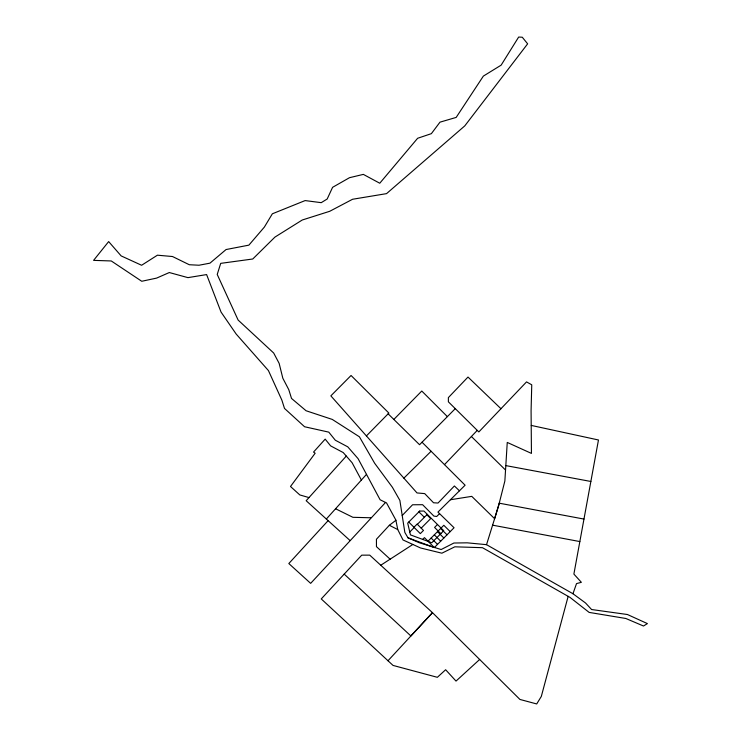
<?xml version="1.0" encoding="UTF-8"?>
<svg xmlns="http://www.w3.org/2000/svg" width="741" height="741" viewBox="0 0 741 741"><rect width="100%" height="100%" fill="white"/><g stroke="black" fill="none" stroke-linecap="round" stroke-linejoin="round"><path stroke-width="1.11" d="M568.152 596.348L541.31 696.447L536.706 703.95L519.932 699.448L432.475 612.65L369.74 555.139L361.728 555.157L321.251 598.932L393.036 665.418L437.366 677.311L445.637 669.734L456.021 681.09L479.649 659.471M486.531 544.672L467.21 542.829L453.918 543.014L441.145 549.535L419.147 542.69L407.985 537.809L404.836 532.418L399.871 500.407L392.397 487.282L374.64 463.236L359.404 436.801L332.255 419.415L306.079 410.755L291.519 398.436L288.777 389.655L282.83 378.243L279.144 363.359L273.67 353.003L238.12 320.056L217.224 274.448L220.707 263.361L252.764 258.998L274.93 237.101L302.263 220.003L329.717 211.296L352.568 199.264L386.552 193.633L464.783 125.877L527.638 43.839L522.285 37.235L518.663 37.05L501.148 65.143L483.364 76.101L456.178 117.411L439.978 122.163L431.364 133.658L417.637 138.271L379.762 183.231L363.331 174.385L349.493 177.701L332.589 187.325L327.179 199.014L321.224 202.664L305.125 200.579L272.355 213.797L264.352 227.107L248.883 245.141L226.07 249.541L209.953 263.166L199.005 265.232L189.298 264.732L172.505 256.525L157.416 255.191L141.605 265.269L121.144 255.904L108.658 241.585L93.588 260.369L111.27 260.962L141.753 281.274L156.601 278.107L169.309 272.54L187.936 277.634L206.609 274.578L221.059 312.1L236.166 334.043L268.437 370.583L281.876 400.159L284.498 408.43L304.56 426.742L328.782 432.142L335.293 440.21L347.77 446.842L358.079 458.651L380.114 499.767L386.533 502.926L395.879 520.08L397.741 529.556L403.011 539.957L420.545 547.97L441.886 553.194L454.826 546.812L482.474 547.692L570.042 597.422L589.151 612.409L625.821 618.476L643.494 626.015L647.412 623.598L627.451 614.521L591.596 609.528L585.52 602.97L572.96 593.736L486.531 544.672L498.406 506.473L504.862 481.011L507.252 442.433L531.445 453.409L531.084 410.755L531.751 384.801L526.527 381.902L478.843 431.938L448.388 401.826L448.37 397.611L467.997 377.058L500.972 408.726M572.96 593.736L576.517 583.593L581.37 582.324L573.886 574.08L598.469 439.987L531.251 425.417M346.288 456.085L306.172 500.712L349.965 540.467M326.336 519.024L366.499 474.36M328.124 520.645L288.823 563.54L310.655 583.362L385.552 502.444M395.916 520.284L389.349 525.286L376.437 539.253L376.456 546.654L390.127 559.186M387.988 660.759L432.475 612.65L410.903 635.982L344.195 574.108M444.48 464.626L477.223 430.41M402.206 515.495L412.561 504.769L422.611 504.704L433.893 516.097L436.681 516.496L439.561 513.652M366.406 435.921L388.877 413.07L351.058 375.483L330.856 395.861L417.016 492.941L424.713 493.608L433.541 502.768L438.024 503.037L454.39 485.976L459.457 490.801M455.27 408.661L419.554 444.72L393.841 419.443L421.777 391.026L447.379 416.627M413.95 527.286L417.118 524.091L423.491 530.436L420.323 533.622L408.763 522.053M409.764 531.992L414.238 527.499M417.368 524.341L427.288 514.365M421.194 528.148L430.697 518.58L426.872 514.782M422.676 539.411L424.436 537.633L434.356 547.562L454.057 527.74L437.95 512.087L465.107 485.207L422.027 442.22M437.486 524.498L434.578 527.435L440.83 533.65M427.974 541.226L443.822 525.286L450.195 531.621M403.882 478.14L431.095 451.269M380.772 565.244L412.857 544.459M450.417 499.749L471.758 496.359L494.608 518.7L499.239 503.185L583.973 519.071M370.769 517.764L352.911 517.311L335.562 508.761M505.816 465.598L590.864 481.474M492.598 525.165L579.851 541.569M308.978 497.582L299.809 494.932L290.5 486.494L315.157 453.233L313.545 452.066L325.179 439.126L330.625 445.878L343.222 452.566L352.123 462.764L361.386 480.048M407.985 537.809L434.356 547.562M389.349 525.286L397.741 529.556M471.396 436.495L505.538 470.044M388.136 413.821L393.841 419.443M440.654 528.472L447.027 534.807M418.897 511.855L424.371 517.292M437.486 531.658L443.859 537.994M434.319 534.845L440.691 541.18M431.151 538.04L437.523 544.376M419.665 511.077L407.698 523.118L410.44 534.882L431.771 542.764L443.748 530.713L423.954 511.049L419.665 511.077"/></g></svg>
